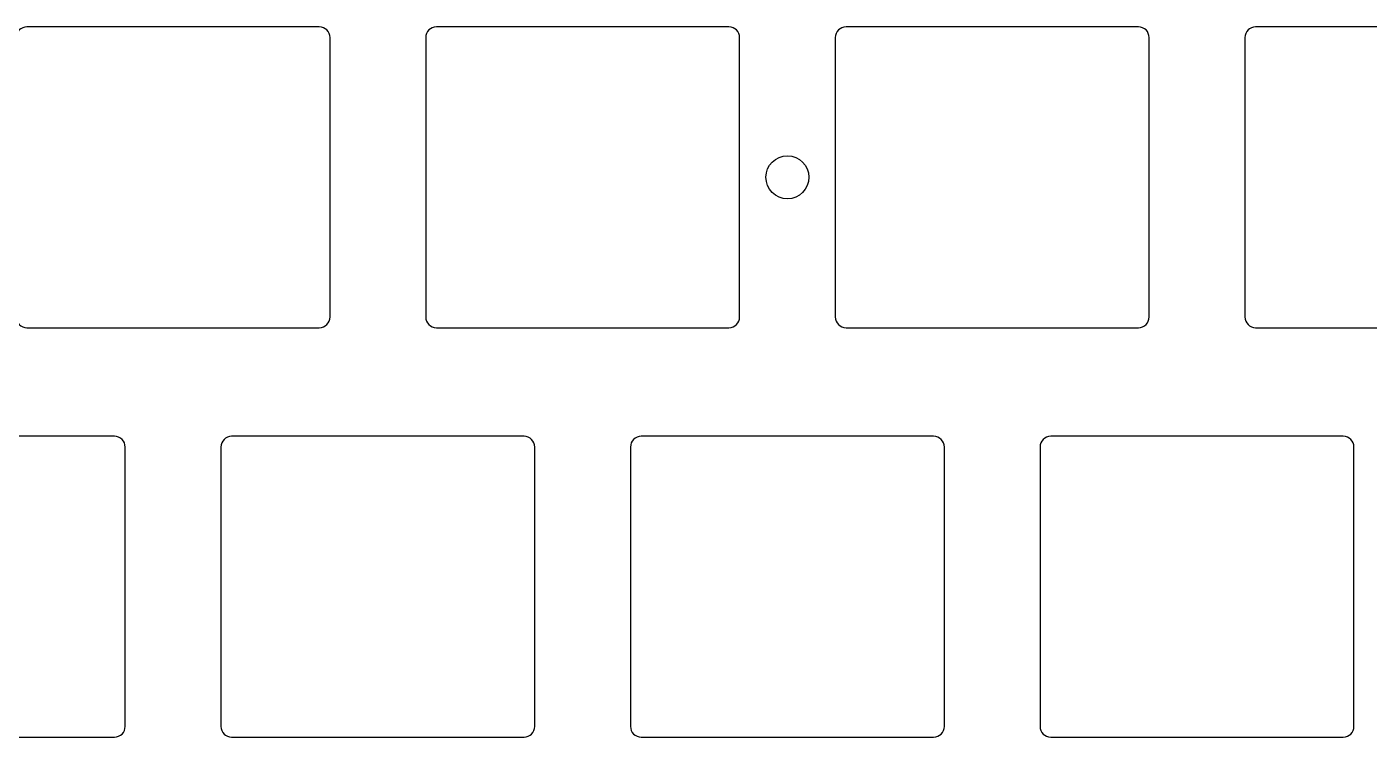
# Model space of a CAD drawing. Header units: millimetres. Extents: x -11 to 340, y -118 to 18.
# Drawn here: x 107.5 to 169.9, y -49.9 to -16.8 of the extents above; entities that cross this region are included whole.
import ezdxf

# ---------------------------------------------------------------- set-up
doc = ezdxf.new("R2010")
doc.units = ezdxf.units.MM
doc.header["$MEASUREMENT"] = 0
doc.layers.add('BLACK', color=7, linetype='CONTINUOUS')

msp = doc.modelspace()

# ---------------------------------------------------------------- linework, layer by layer
at = {"layer": 'BLACK', "linetype": 'Continuous'}
for p, q in [((121.1, -16.8125), (107.5, -16.8125)), ((140.15, -16.8125), (126.55, -16.8125)), ((159.2, -16.8125), (145.6, -16.8125)), ((178.25, -16.8125), (164.65, -16.8125)), ((121.6, -30.3125), (121.6, -17.3125)), ((126.05, -17.3125), (126.05, -30.3125)), ((140.65, -30.3125), (140.65, -17.3125)), ((145.1, -17.3125), (145.1, -30.3125)), ((159.7, -30.3125), (159.7, -17.3125)), ((164.15, -17.3125), (164.15, -30.3125)), ((107.5, -30.8125), (121.1, -30.8125)), ((126.55, -30.8125), (140.15, -30.8125)), ((145.6, -30.8125), (159.2, -30.8125)), ((164.65, -30.8125), (178.25, -30.8125)), ((111.575, -35.8625), (97.975, -35.8625)), ((130.625, -35.8625), (117.025, -35.8625)), ((149.675, -35.8625), (136.075, -35.8625)), ((168.725, -35.8625), (155.125, -35.8625)), ((112.075, -49.3625), (112.075, -36.3625)), ((116.525, -36.3625), (116.525, -49.3625)), ((131.125, -49.3625), (131.125, -36.3625)), ((135.575, -36.3625), (135.575, -49.3625)), ((150.175, -49.3625), (150.175, -36.3625)), ((154.625, -36.3625), (154.625, -49.3625)), ((169.225, -49.3625), (169.225, -36.3625)), ((97.975, -49.8625), (111.575, -49.8625)), ((117.025, -49.8625), (130.625, -49.8625)), ((136.075, -49.8625), (149.675, -49.8625)), ((155.125, -49.8625), (168.725, -49.8625))]:
    msp.add_line(p, q, dxfattribs=at)
at = {"layer": 'BLACK'}
msp.add_circle((142.875, -23.8125), 1, dxfattribs=at)
for centre, start, end in [((107.5, -17.3125), 90, 180), ((121.1, -17.3125), 0, 90), ((126.55, -17.3125), 90, 180), ((140.15, -17.3125), 0, 90), ((145.6, -17.3125), 90, 180), ((159.2, -17.3125), 0, 90), ((164.65, -17.3125), 90, 180), ((107.5, -30.3125), 180, 270), ((121.1, -30.3125), 270, 0), ((126.55, -30.3125), 180, 270), ((140.15, -30.3125), 270, 0), ((145.6, -30.3125), 180, 270), ((159.2, -30.3125), 270, 0), ((164.65, -30.3125), 180, 270), ((111.575, -36.3625), 0, 90), ((117.025, -36.3625), 90, 180), ((130.625, -36.3625), 0, 90), ((136.075, -36.3625), 90, 180), ((149.675, -36.3625), 0, 90), ((155.125, -36.3625), 90, 180), ((168.725, -36.3625), 0, 90), ((111.575, -49.3625), 270, 0), ((117.025, -49.3625), 180, 270), ((130.625, -49.3625), 270, 0), ((136.075, -49.3625), 180, 270), ((149.675, -49.3625), 270, 0), ((155.125, -49.3625), 180, 270), ((168.725, -49.3625), 270, 0)]:
    msp.add_arc(centre, 0.5, start, end, dxfattribs=at)

doc.saveas('drawing.dxf')
